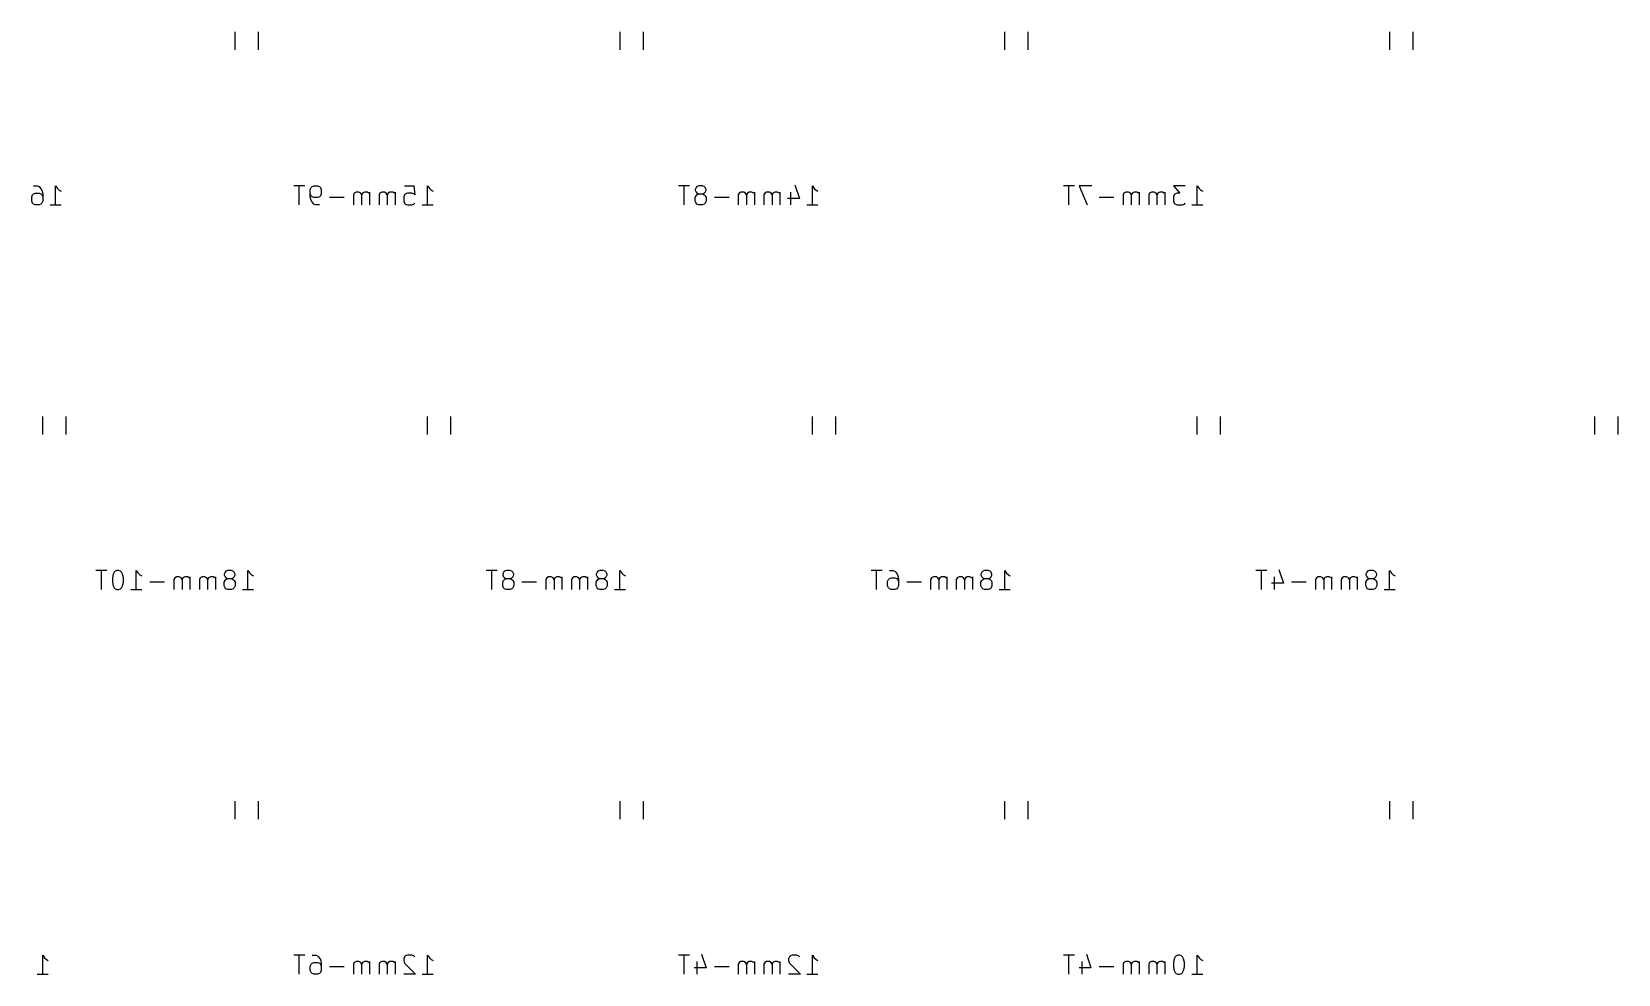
# Model space of a CAD drawing. Extents: x 20 to 274, y -108 to -34.
# Drawn here: x 150.2 to 273.9, y -107.8 to -34.3 of the extents above; entities that cross this region are included whole.
import ezdxf

# ---------------------------------------------------------------- set-up
doc = ezdxf.new("R2010")
doc.units = 0
doc.layers.add('BLACK', color=7, linetype='CONTINUOUS')

msp = doc.modelspace()

# ---------------------------------------------------------------- linework, layer by layer
at = {"layer": 'BLACK', "linetype": 'CONTINUOUS'}
for p, q in [((166.09, -35.711252), (166.09, -34.288748)), ((167.91, -35.711252), (167.91, -34.288748)), ((196.09, -35.711252), (196.09, -34.288748)), ((197.91, -35.711252), (197.91, -34.288748)), ((226.09, -35.711252), (226.09, -34.288748)), ((227.91, -35.711252), (227.91, -34.288748)), ((256.09, -35.711252), (256.09, -34.288748)), ((257.91, -35.711252), (257.91, -34.288748)), ((150.302632, -47.015114), (150.374061, -46.943685)), ((150.374061, -46.300828), (150.659775, -46.300828)), ((150.374061, -46.943685), (150.516918, -46.872257)), ((150.516918, -46.872257), (150.802632, -46.872257)), ((150.659775, -46.300828), (150.802632, -46.372257)), ((150.802632, -46.372257), (150.874061, -46.443685)), ((150.802632, -46.872257), (150.945489, -46.943685)), ((150.874061, -46.443685), (151.016918, -46.657971)), ((150.945489, -46.943685), (151.016918, -47.015114)), ((151.016918, -46.657971), (151.088346, -46.943685)), ((151.088346, -46.943685), (151.088346, -47.515114)), ((152.088346, -47.800828), (152.088346, -46.300828)), ((152.088346, -46.300828), (152.231203, -46.515114)), ((152.231203, -46.515114), (152.37406, -46.657971)), ((152.37406, -46.657971), (152.516917, -46.7294)), ((171.516918, -46.300828), (170.659776, -46.300828)), ((171.088347, -47.800828), (171.088347, -46.300828)), ((171.945489, -46.586542), (172.016918, -46.443685)), ((171.945489, -47.157971), (171.945489, -46.586542)), ((172.016918, -47.086542), (171.945489, -46.943685)), ((172.016918, -46.443685), (172.088347, -46.372257)), ((172.088347, -46.372257), (172.231204, -46.300828)), ((172.231204, -46.300828), (172.516918, -46.300828)), ((172.516918, -46.300828), (172.659775, -46.372257)), ((172.659775, -46.372257), (172.731204, -46.443685)), ((172.731204, -46.443685), (172.802632, -46.586542)), ((172.802632, -46.943685), (172.731204, -47.086542)), ((172.802632, -46.586542), (172.802632, -46.943685)), ((175.374061, -46.872257), (175.302632, -47.015114)), ((175.516918, -46.800828), (175.374061, -46.872257)), ((175.731204, -46.800828), (175.516918, -46.800828)), ((175.874061, -46.872257), (175.731204, -46.800828)), ((175.94549, -47.015114), (175.874061, -46.872257)), ((176.016918, -46.872257), (175.94549, -47.015114)), ((176.159775, -46.800828), (176.016918, -46.872257)), ((176.374061, -46.800828), (176.159775, -46.800828)), ((176.516918, -46.872257), (176.374061, -46.800828)), ((176.588347, -46.943685), (176.516918, -46.872257)), ((176.588347, -47.800828), (176.588347, -46.800828)), ((177.374061, -46.872257), (177.302632, -47.015114)), ((177.516918, -46.800828), (177.374061, -46.872257)), ((177.731204, -46.800828), (177.516918, -46.800828)), ((177.874061, -46.872257), (177.731204, -46.800828)), ((177.94549, -47.015114), (177.874061, -46.872257)), ((178.016918, -46.872257), (177.94549, -47.015114)), ((178.159775, -46.800828), (178.016918, -46.872257)), ((178.374061, -46.800828), (178.159775, -46.800828)), ((178.516918, -46.872257), (178.374061, -46.800828)), ((178.588347, -46.943685), (178.516918, -46.872257)), ((178.588347, -47.800828), (178.588347, -46.800828)), ((179.302632, -46.300828), (180.016918, -46.300828)), ((179.374061, -46.943685), (179.302632, -47.015114)), ((179.516918, -46.872257), (179.374061, -46.943685)), ((179.874061, -46.872257), (179.516918, -46.872257)), ((180.016918, -46.943685), (179.874061, -46.872257)), ((180.016918, -46.300828), (180.088346, -47.015114)), ((180.088346, -47.015114), (180.016918, -46.943685)), ((181.088346, -47.800828), (181.088346, -46.300828)), ((181.088346, -46.300828), (181.231203, -46.515114)), ((181.231203, -46.515114), (181.37406, -46.657971)), ((181.37406, -46.657971), (181.516917, -46.7294)), ((201.516918, -46.300828), (200.659776, -46.300828)), ((201.088347, -47.800828), (201.088347, -46.300828)), ((202.016918, -46.443685), (201.945489, -46.586542)), ((201.945489, -46.586542), (201.945489, -46.657971)), ((201.945489, -46.657971), (202.016918, -46.800828)), ((202.088347, -46.372257), (202.016918, -46.443685)), ((202.016918, -46.800828), (202.088347, -46.872257)), ((202.231204, -46.300828), (202.088347, -46.372257)), ((202.088347, -46.872257), (202.231204, -46.943685)), ((202.088347, -47.015114), (202.231204, -46.943685)), ((202.516918, -46.300828), (202.231204, -46.300828)), ((202.231204, -46.943685), (202.516918, -46.943685)), ((202.659775, -46.372257), (202.516918, -46.300828)), ((202.516918, -46.943685), (202.659775, -46.872257)), ((202.516918, -46.943685), (202.659775, -47.015114)), ((202.731204, -46.443685), (202.659775, -46.372257)), ((202.659775, -46.872257), (202.731204, -46.800828)), ((202.802632, -46.586542), (202.731204, -46.443685)), ((202.731204, -46.800828), (202.802632, -46.657971)), ((202.802632, -46.657971), (202.802632, -46.586542)), ((205.374061, -46.872257), (205.302632, -47.015114)), ((205.516918, -46.800828), (205.374061, -46.872257)), ((205.731204, -46.800828), (205.516918, -46.800828)), ((205.874061, -46.872257), (205.731204, -46.800828)), ((205.94549, -47.015114), (205.874061, -46.872257)), ((206.016918, -46.872257), (205.94549, -47.015114)), ((206.159775, -46.800828), (206.016918, -46.872257)), ((206.374061, -46.800828), (206.159775, -46.800828)), ((206.516918, -46.872257), (206.374061, -46.800828)), ((206.588347, -46.943685), (206.516918, -46.872257)), ((206.588347, -47.800828), (206.588347, -46.800828)), ((207.374061, -46.872257), (207.302632, -47.015114)), ((207.516918, -46.800828), (207.374061, -46.872257)), ((207.731204, -46.800828), (207.516918, -46.800828)), ((207.874061, -46.872257), (207.731204, -46.800828)), ((207.94549, -47.015114), (207.874061, -46.872257)), ((208.016918, -46.872257), (207.94549, -47.015114)), ((208.159775, -46.800828), (208.016918, -46.872257)), ((208.374061, -46.800828), (208.159775, -46.800828)), ((208.516918, -46.872257), (208.374061, -46.800828)), ((208.588347, -46.943685), (208.516918, -46.872257)), ((208.588347, -47.800828), (208.588347, -46.800828)), ((209.374061, -46.800828), (209.374061, -47.800828)), ((209.731203, -46.2294), (210.088346, -47.300828)), ((211.088346, -47.800828), (211.088346, -46.300828)), ((211.088346, -46.300828), (211.231203, -46.515114)), ((211.231203, -46.515114), (211.37406, -46.657971)), ((211.37406, -46.657971), (211.516917, -46.7294)), ((231.516918, -46.300828), (230.659776, -46.300828)), ((231.088347, -47.800828), (231.088347, -46.300828)), ((232.874061, -46.300828), (231.874061, -46.300828)), ((231.874061, -46.300828), (232.516918, -47.800828)), ((235.374061, -46.872257), (235.302632, -47.015114)), ((235.516918, -46.800828), (235.374061, -46.872257)), ((235.731204, -46.800828), (235.516918, -46.800828)), ((235.874061, -46.872257), (235.731204, -46.800828)), ((235.94549, -47.015114), (235.874061, -46.872257)), ((236.016918, -46.872257), (235.94549, -47.015114)), ((236.159775, -46.800828), (236.016918, -46.872257)), ((236.374061, -46.800828), (236.159775, -46.800828)), ((236.516918, -46.872257), (236.374061, -46.800828)), ((236.588347, -46.943685), (236.516918, -46.872257)), ((236.588347, -47.800828), (236.588347, -46.800828)), ((237.374061, -46.872257), (237.302632, -47.015114)), ((237.516918, -46.800828), (237.374061, -46.872257)), ((237.731204, -46.800828), (237.516918, -46.800828)), ((237.874061, -46.872257), (237.731204, -46.800828)), ((237.94549, -47.015114), (237.874061, -46.872257)), ((238.016918, -46.872257), (237.94549, -47.015114)), ((238.159775, -46.800828), (238.016918, -46.872257)), ((238.374061, -46.800828), (238.159775, -46.800828)), ((238.516918, -46.872257), (238.374061, -46.800828)), ((238.588347, -46.943685), (238.516918, -46.872257)), ((238.588347, -47.800828), (238.588347, -46.800828)), ((240.159775, -46.300828), (239.231203, -46.300828)), ((239.231203, -46.300828), (239.731203, -46.872257)), ((239.374061, -46.943685), (239.302632, -47.015114)), ((239.516918, -46.872257), (239.374061, -46.943685)), ((239.731203, -46.872257), (239.516918, -46.872257)), ((241.088346, -47.800828), (241.088346, -46.300828)), ((241.088346, -46.300828), (241.231203, -46.515114)), ((241.231203, -46.515114), (241.37406, -46.657971)), ((241.37406, -46.657971), (241.516917, -46.7294)), ((150.231203, -47.157971), (150.302632, -47.015114)), ((150.231203, -47.515114), (150.231203, -47.157971)), ((150.302632, -47.657971), (150.231203, -47.515114)), ((150.374061, -47.7294), (150.302632, -47.657971)), ((150.516918, -47.800828), (150.374061, -47.7294)), ((150.802632, -47.800828), (150.516918, -47.800828)), ((150.945489, -47.7294), (150.802632, -47.800828)), ((151.016918, -47.657971), (150.945489, -47.7294)), ((151.016918, -47.015114), (151.088346, -47.157971)), ((151.088346, -47.515114), (151.016918, -47.657971)), ((151.659774, -47.800828), (152.516917, -47.800828)), ((172.016918, -47.443685), (171.945489, -47.157971)), ((172.088347, -47.157971), (172.016918, -47.086542)), ((172.159775, -47.657971), (172.016918, -47.443685)), ((172.231204, -47.2294), (172.088347, -47.157971)), ((172.231204, -47.7294), (172.159775, -47.657971)), ((172.516918, -47.2294), (172.231204, -47.2294)), ((172.374061, -47.800828), (172.231204, -47.7294)), ((172.659775, -47.800828), (172.374061, -47.800828)), ((172.659775, -47.157971), (172.516918, -47.2294)), ((172.731204, -47.086542), (172.659775, -47.157971)), ((174.588347, -47.2294), (173.44549, -47.2294)), ((175.302632, -47.015114), (175.302632, -47.800828)), ((175.94549, -47.015114), (175.94549, -47.800828)), ((177.302632, -47.015114), (177.302632, -47.800828)), ((177.94549, -47.015114), (177.94549, -47.800828)), ((179.302632, -47.015114), (179.231203, -47.157971)), ((179.231203, -47.157971), (179.231203, -47.515114)), ((179.231203, -47.515114), (179.302632, -47.657971)), ((179.302632, -47.657971), (179.374061, -47.7294)), ((179.374061, -47.7294), (179.516918, -47.800828)), ((179.516918, -47.800828), (179.874061, -47.800828)), ((179.874061, -47.800828), (180.016918, -47.7294)), ((180.016918, -47.7294), (180.088346, -47.657971)), ((180.659774, -47.800828), (181.516917, -47.800828)), ((201.945489, -47.2294), (202.016918, -47.086542)), ((201.945489, -47.515114), (201.945489, -47.2294)), ((202.016918, -47.657971), (201.945489, -47.515114)), ((202.016918, -47.086542), (202.088347, -47.015114)), ((202.088347, -47.7294), (202.016918, -47.657971)), ((202.231204, -47.800828), (202.088347, -47.7294)), ((202.516918, -47.800828), (202.231204, -47.800828)), ((202.659775, -47.7294), (202.516918, -47.800828)), ((202.659775, -47.015114), (202.731204, -47.086542)), ((202.731204, -47.657971), (202.659775, -47.7294)), ((202.731204, -47.086542), (202.802632, -47.2294)), ((202.802632, -47.515114), (202.731204, -47.657971)), ((202.802632, -47.2294), (202.802632, -47.515114)), ((204.588347, -47.2294), (203.44549, -47.2294)), ((205.302632, -47.015114), (205.302632, -47.800828)), ((205.94549, -47.015114), (205.94549, -47.800828)), ((207.302632, -47.015114), (207.302632, -47.800828)), ((207.94549, -47.015114), (207.94549, -47.800828)), ((210.088346, -47.300828), (209.159775, -47.300828)), ((210.659774, -47.800828), (211.516917, -47.800828)), ((234.588347, -47.2294), (233.44549, -47.2294)), ((235.302632, -47.015114), (235.302632, -47.800828)), ((235.94549, -47.015114), (235.94549, -47.800828)), ((237.302632, -47.015114), (237.302632, -47.800828)), ((237.94549, -47.015114), (237.94549, -47.800828)), ((239.302632, -47.015114), (239.231203, -47.157971)), ((239.231203, -47.157971), (239.231203, -47.515114)), ((239.231203, -47.515114), (239.302632, -47.657971)), ((239.302632, -47.657971), (239.374061, -47.7294)), ((239.374061, -47.7294), (239.516918, -47.800828)), ((239.516918, -47.800828), (239.945489, -47.800828)), ((239.945489, -47.800828), (240.088346, -47.7294)), ((240.088346, -47.7294), (240.159775, -47.657971)), ((240.659774, -47.800828), (241.516917, -47.800828)), ((151.09, -65.711252), (151.09, -64.288748)), ((152.91, -65.711252), (152.91, -64.288748)), ((181.09, -65.711252), (181.09, -64.288748)), ((182.91, -65.711252), (182.91, -64.288748)), ((211.09, -65.711252), (211.09, -64.288748)), ((212.91, -65.711252), (212.91, -64.288748)), ((241.09, -65.711252), (241.09, -64.288748)), ((242.91, -65.711252), (242.91, -64.288748)), ((272.09, -65.711252), (272.09, -64.288748)), ((273.91, -65.711252), (273.91, -64.288748)), ((156.088347, -76.300828), (155.231205, -76.300828)), ((155.659776, -77.800828), (155.659776, -76.300828)), ((156.588347, -76.586542), (156.516918, -76.872257)), ((156.659776, -76.443685), (156.588347, -76.586542)), ((156.731204, -76.372257), (156.659776, -76.443685)), ((156.874061, -76.300828), (156.731204, -76.372257)), ((157.016918, -76.300828), (156.874061, -76.300828)), ((157.159776, -76.372257), (157.016918, -76.300828)), ((157.231204, -76.443685), (157.159776, -76.372257)), ((157.302633, -76.586542), (157.231204, -76.443685)), ((157.374061, -76.872257), (157.302633, -76.586542)), ((158.374061, -77.800828), (158.374061, -76.300828)), ((158.374061, -76.300828), (158.516918, -76.515114)), ((158.516918, -76.515114), (158.659775, -76.657971)), ((158.659775, -76.657971), (158.802632, -76.7294)), ((165.302632, -76.443685), (165.231203, -76.586542)), ((165.231203, -76.586542), (165.231203, -76.657971)), ((165.231203, -76.657971), (165.302632, -76.800828)), ((165.374061, -76.372257), (165.302632, -76.443685)), ((165.516918, -76.300828), (165.374061, -76.372257)), ((165.802632, -76.300828), (165.516918, -76.300828)), ((165.945489, -76.372257), (165.802632, -76.300828)), ((166.016918, -76.443685), (165.945489, -76.372257)), ((166.088346, -76.586542), (166.016918, -76.443685)), ((166.016918, -76.800828), (166.088346, -76.657971)), ((166.088346, -76.657971), (166.088346, -76.586542)), ((167.088346, -77.800828), (167.088346, -76.300828)), ((167.088346, -76.300828), (167.231203, -76.515114)), ((167.231203, -76.515114), (167.37406, -76.657971)), ((167.37406, -76.657971), (167.516917, -76.7294)), ((186.516918, -76.300828), (185.659776, -76.300828)), ((186.088347, -77.800828), (186.088347, -76.300828)), ((187.016918, -76.443685), (186.945489, -76.586542)), ((186.945489, -76.586542), (186.945489, -76.657971)), ((186.945489, -76.657971), (187.016918, -76.800828)), ((187.088347, -76.372257), (187.016918, -76.443685)), ((187.231204, -76.300828), (187.088347, -76.372257)), ((187.516918, -76.300828), (187.231204, -76.300828)), ((187.659775, -76.372257), (187.516918, -76.300828)), ((187.731204, -76.443685), (187.659775, -76.372257)), ((187.802632, -76.586542), (187.731204, -76.443685)), ((187.731204, -76.800828), (187.802632, -76.657971)), ((187.802632, -76.657971), (187.802632, -76.586542)), ((194.302632, -76.443685), (194.231203, -76.586542)), ((194.231203, -76.586542), (194.231203, -76.657971)), ((194.231203, -76.657971), (194.302632, -76.800828)), ((194.374061, -76.372257), (194.302632, -76.443685)), ((194.516918, -76.300828), (194.374061, -76.372257)), ((194.802632, -76.300828), (194.516918, -76.300828)), ((194.945489, -76.372257), (194.802632, -76.300828)), ((195.016918, -76.443685), (194.945489, -76.372257)), ((195.088346, -76.586542), (195.016918, -76.443685)), ((195.016918, -76.800828), (195.088346, -76.657971)), ((195.088346, -76.657971), (195.088346, -76.586542)), ((196.088346, -77.800828), (196.088346, -76.300828)), ((196.088346, -76.300828), (196.231203, -76.515114)), ((196.231203, -76.515114), (196.37406, -76.657971)), ((196.37406, -76.657971), (196.516917, -76.7294)), ((216.516918, -76.300828), (215.659776, -76.300828)), ((216.088347, -77.800828), (216.088347, -76.300828)), ((217.088347, -76.300828), (217.374061, -76.300828)), ((217.374061, -76.300828), (217.516918, -76.372257)), ((217.516918, -76.372257), (217.588347, -76.443685)), ((217.588347, -76.443685), (217.731204, -76.657971)), ((217.731204, -76.657971), (217.802632, -76.943685)), ((224.302632, -76.443685), (224.231203, -76.586542)), ((224.231203, -76.586542), (224.231203, -76.657971)), ((224.231203, -76.657971), (224.302632, -76.800828)), ((224.374061, -76.372257), (224.302632, -76.443685)), ((224.516918, -76.300828), (224.374061, -76.372257)), ((224.802632, -76.300828), (224.516918, -76.300828)), ((224.945489, -76.372257), (224.802632, -76.300828)), ((225.016918, -76.443685), (224.945489, -76.372257)), ((225.088346, -76.586542), (225.016918, -76.443685)), ((225.016918, -76.800828), (225.088346, -76.657971)), ((225.088346, -76.657971), (225.088346, -76.586542)), ((226.088346, -77.800828), (226.088346, -76.300828)), ((226.088346, -76.300828), (226.231203, -76.515114)), ((226.231203, -76.515114), (226.37406, -76.657971)), ((226.37406, -76.657971), (226.516917, -76.7294)), ((246.516918, -76.300828), (245.659776, -76.300828)), ((246.088347, -77.800828), (246.088347, -76.300828)), ((247.445489, -76.2294), (247.802632, -77.300828)), ((254.302632, -76.443685), (254.231203, -76.586542)), ((254.231203, -76.586542), (254.231203, -76.657971)), ((254.231203, -76.657971), (254.302632, -76.800828)), ((254.374061, -76.372257), (254.302632, -76.443685)), ((254.516918, -76.300828), (254.374061, -76.372257)), ((254.802632, -76.300828), (254.516918, -76.300828)), ((254.945489, -76.372257), (254.802632, -76.300828)), ((255.016918, -76.443685), (254.945489, -76.372257)), ((255.088346, -76.586542), (255.016918, -76.443685)), ((255.016918, -76.800828), (255.088346, -76.657971)), ((255.088346, -76.657971), (255.088346, -76.586542)), ((256.088346, -77.800828), (256.088346, -76.300828)), ((256.088346, -76.300828), (256.231203, -76.515114)), ((256.231203, -76.515114), (256.37406, -76.657971)), ((256.37406, -76.657971), (256.516917, -76.7294)), ((156.516918, -76.872257), (156.516918, -77.2294)), ((156.516918, -77.2294), (156.588347, -77.515114)), ((156.588347, -77.515114), (156.659776, -77.657971)), ((156.659776, -77.657971), (156.731204, -77.7294)), ((156.731204, -77.7294), (156.874061, -77.800828)), ((156.874061, -77.800828), (157.016918, -77.800828)), ((157.016918, -77.800828), (157.159776, -77.7294)), ((157.159776, -77.7294), (157.231204, -77.657971)), ((157.231204, -77.657971), (157.302633, -77.515114)), ((157.302633, -77.515114), (157.374061, -77.2294)), ((157.374061, -77.2294), (157.374061, -76.872257)), ((157.945489, -77.800828), (158.802632, -77.800828)), ((160.588347, -77.2294), (159.44549, -77.2294)), ((161.374061, -76.872257), (161.302632, -77.015114)), ((161.302632, -77.015114), (161.302632, -77.800828)), ((161.516918, -76.800828), (161.374061, -76.872257)), ((161.731204, -76.800828), (161.516918, -76.800828)), ((161.874061, -76.872257), (161.731204, -76.800828)), ((161.94549, -77.015114), (161.874061, -76.872257)), ((162.016918, -76.872257), (161.94549, -77.015114)), ((161.94549, -77.015114), (161.94549, -77.800828)), ((162.159775, -76.800828), (162.016918, -76.872257)), ((162.374061, -76.800828), (162.159775, -76.800828)), ((162.516918, -76.872257), (162.374061, -76.800828)), ((162.588347, -76.943685), (162.516918, -76.872257)), ((162.588347, -77.800828), (162.588347, -76.800828)), ((163.374061, -76.872257), (163.302632, -77.015114)), ((163.302632, -77.015114), (163.302632, -77.800828)), ((163.516918, -76.800828), (163.374061, -76.872257)), ((163.731204, -76.800828), (163.516918, -76.800828)), ((163.874061, -76.872257), (163.731204, -76.800828)), ((163.94549, -77.015114), (163.874061, -76.872257)), ((164.016918, -76.872257), (163.94549, -77.015114)), ((163.94549, -77.015114), (163.94549, -77.800828)), ((164.159775, -76.800828), (164.016918, -76.872257)), ((164.374061, -76.800828), (164.159775, -76.800828)), ((164.516918, -76.872257), (164.374061, -76.800828)), ((164.588347, -76.943685), (164.516918, -76.872257)), ((164.588347, -77.800828), (164.588347, -76.800828)), ((165.231203, -77.2294), (165.302632, -77.086542)), ((165.231203, -77.515114), (165.231203, -77.2294)), ((165.302632, -77.657971), (165.231203, -77.515114)), ((165.302632, -76.800828), (165.374061, -76.872257)), ((165.302632, -77.086542), (165.374061, -77.015114)), ((165.374061, -77.7294), (165.302632, -77.657971)), ((165.374061, -76.872257), (165.516918, -76.943685)), ((165.374061, -77.015114), (165.516918, -76.943685)), ((165.516918, -77.800828), (165.374061, -77.7294)), ((165.516918, -76.943685), (165.802632, -76.943685)), ((165.802632, -77.800828), (165.516918, -77.800828)), ((165.802632, -76.943685), (165.945489, -76.872257)), ((165.802632, -76.943685), (165.945489, -77.015114)), ((165.945489, -77.7294), (165.802632, -77.800828)), ((165.945489, -76.872257), (166.016918, -76.800828)), ((165.945489, -77.015114), (166.016918, -77.086542)), ((166.016918, -77.657971), (165.945489, -77.7294)), ((166.016918, -77.086542), (166.088346, -77.2294)), ((166.088346, -77.515114), (166.016918, -77.657971)), ((166.088346, -77.2294), (166.088346, -77.515114)), ((166.659774, -77.800828), (167.516917, -77.800828)), ((186.945489, -77.2294), (187.016918, -77.086542)), ((186.945489, -77.515114), (186.945489, -77.2294)), ((187.016918, -77.657971), (186.945489, -77.515114)), ((187.016918, -76.800828), (187.088347, -76.872257)), ((187.016918, -77.086542), (187.088347, -77.015114)), ((187.088347, -77.7294), (187.016918, -77.657971)), ((187.088347, -76.872257), (187.231204, -76.943685)), ((187.088347, -77.015114), (187.231204, -76.943685)), ((187.231204, -77.800828), (187.088347, -77.7294)), ((187.231204, -76.943685), (187.516918, -76.943685)), ((187.516918, -77.800828), (187.231204, -77.800828)), ((187.516918, -76.943685), (187.659775, -76.872257)), ((187.516918, -76.943685), (187.659775, -77.015114)), ((187.659775, -77.7294), (187.516918, -77.800828)), ((187.659775, -76.872257), (187.731204, -76.800828)), ((187.659775, -77.015114), (187.731204, -77.086542)), ((187.731204, -77.657971), (187.659775, -77.7294)), ((187.731204, -77.086542), (187.802632, -77.2294)), ((187.802632, -77.515114), (187.731204, -77.657971)), ((187.802632, -77.2294), (187.802632, -77.515114)), ((189.588347, -77.2294), (188.44549, -77.2294)), ((190.374061, -76.872257), (190.302632, -77.015114)), ((190.302632, -77.015114), (190.302632, -77.800828)), ((190.516918, -76.800828), (190.374061, -76.872257)), ((190.731204, -76.800828), (190.516918, -76.800828)), ((190.874061, -76.872257), (190.731204, -76.800828)), ((190.94549, -77.015114), (190.874061, -76.872257)), ((191.016918, -76.872257), (190.94549, -77.015114)), ((190.94549, -77.015114), (190.94549, -77.800828)), ((191.159775, -76.800828), (191.016918, -76.872257)), ((191.374061, -76.800828), (191.159775, -76.800828)), ((191.516918, -76.872257), (191.374061, -76.800828)), ((191.588347, -76.943685), (191.516918, -76.872257)), ((191.588347, -77.800828), (191.588347, -76.800828)), ((192.374061, -76.872257), (192.302632, -77.015114)), ((192.302632, -77.015114), (192.302632, -77.800828)), ((192.516918, -76.800828), (192.374061, -76.872257)), ((192.731204, -76.800828), (192.516918, -76.800828)), ((192.874061, -76.872257), (192.731204, -76.800828)), ((192.94549, -77.015114), (192.874061, -76.872257)), ((193.016918, -76.872257), (192.94549, -77.015114)), ((192.94549, -77.015114), (192.94549, -77.800828)), ((193.159775, -76.800828), (193.016918, -76.872257)), ((193.374061, -76.800828), (193.159775, -76.800828)), ((193.516918, -76.872257), (193.374061, -76.800828)), ((193.588347, -76.943685), (193.516918, -76.872257)), ((193.588347, -77.800828), (193.588347, -76.800828)), ((194.231203, -77.2294), (194.302632, -77.086542)), ((194.231203, -77.515114), (194.231203, -77.2294)), ((194.302632, -77.657971), (194.231203, -77.515114)), ((194.302632, -76.800828), (194.374061, -76.872257)), ((194.302632, -77.086542), (194.374061, -77.015114)), ((194.374061, -77.7294), (194.302632, -77.657971)), ((194.374061, -76.872257), (194.516918, -76.943685)), ((194.374061, -77.015114), (194.516918, -76.943685)), ((194.516918, -77.800828), (194.374061, -77.7294)), ((194.516918, -76.943685), (194.802632, -76.943685)), ((194.802632, -77.800828), (194.516918, -77.800828)), ((194.802632, -76.943685), (194.945489, -76.872257)), ((194.802632, -76.943685), (194.945489, -77.015114)), ((194.945489, -77.7294), (194.802632, -77.800828)), ((194.945489, -76.872257), (195.016918, -76.800828)), ((194.945489, -77.015114), (195.016918, -77.086542)), ((195.016918, -77.657971), (194.945489, -77.7294)), ((195.016918, -77.086542), (195.088346, -77.2294)), ((195.088346, -77.515114), (195.016918, -77.657971)), ((195.088346, -77.2294), (195.088346, -77.515114)), ((195.659774, -77.800828), (196.516917, -77.800828)), ((216.945489, -77.157971), (217.016918, -77.015114)), ((216.945489, -77.515114), (216.945489, -77.157971)), ((217.016918, -77.657971), (216.945489, -77.515114)), ((217.016918, -77.015114), (217.088347, -76.943685)), ((217.088347, -77.7294), (217.016918, -77.657971)), ((217.088347, -76.943685), (217.231204, -76.872257)), ((217.231204, -77.800828), (217.088347, -77.7294)), ((217.231204, -76.872257), (217.516918, -76.872257)), ((217.516918, -77.800828), (217.231204, -77.800828)), ((217.516918, -76.872257), (217.659775, -76.943685)), ((217.659775, -77.7294), (217.516918, -77.800828)), ((217.659775, -76.943685), (217.731204, -77.015114)), ((217.731204, -77.657971), (217.659775, -77.7294)), ((217.731204, -77.015114), (217.802632, -77.157971)), ((217.802632, -77.515114), (217.731204, -77.657971)), ((217.802632, -76.943685), (217.802632, -77.515114)), ((219.588347, -77.2294), (218.44549, -77.2294)), ((220.374061, -76.872257), (220.302632, -77.015114)), ((220.302632, -77.015114), (220.302632, -77.800828)), ((220.516918, -76.800828), (220.374061, -76.872257)), ((220.731204, -76.800828), (220.516918, -76.800828)), ((220.874061, -76.872257), (220.731204, -76.800828)), ((220.94549, -77.015114), (220.874061, -76.872257)), ((221.016918, -76.872257), (220.94549, -77.015114)), ((220.94549, -77.015114), (220.94549, -77.800828)), ((221.159775, -76.800828), (221.016918, -76.872257)), ((221.374061, -76.800828), (221.159775, -76.800828)), ((221.516918, -76.872257), (221.374061, -76.800828)), ((221.588347, -76.943685), (221.516918, -76.872257)), ((221.588347, -77.800828), (221.588347, -76.800828)), ((222.374061, -76.872257), (222.302632, -77.015114)), ((222.302632, -77.015114), (222.302632, -77.800828)), ((222.516918, -76.800828), (222.374061, -76.872257)), ((222.731204, -76.800828), (222.516918, -76.800828)), ((222.874061, -76.872257), (222.731204, -76.800828)), ((222.94549, -77.015114), (222.874061, -76.872257)), ((223.016918, -76.872257), (222.94549, -77.015114)), ((222.94549, -77.015114), (222.94549, -77.800828)), ((223.159775, -76.800828), (223.016918, -76.872257)), ((223.374061, -76.800828), (223.159775, -76.800828)), ((223.516918, -76.872257), (223.374061, -76.800828)), ((223.588347, -76.943685), (223.516918, -76.872257)), ((223.588347, -77.800828), (223.588347, -76.800828)), ((224.231203, -77.2294), (224.302632, -77.086542)), ((224.231203, -77.515114), (224.231203, -77.2294)), ((224.302632, -77.657971), (224.231203, -77.515114)), ((224.302632, -76.800828), (224.374061, -76.872257)), ((224.302632, -77.086542), (224.374061, -77.015114)), ((224.374061, -77.7294), (224.302632, -77.657971)), ((224.374061, -76.872257), (224.516918, -76.943685)), ((224.374061, -77.015114), (224.516918, -76.943685)), ((224.516918, -77.800828), (224.374061, -77.7294)), ((224.516918, -76.943685), (224.802632, -76.943685)), ((224.802632, -77.800828), (224.516918, -77.800828)), ((224.802632, -76.943685), (224.945489, -76.872257)), ((224.802632, -76.943685), (224.945489, -77.015114)), ((224.945489, -77.7294), (224.802632, -77.800828)), ((224.945489, -76.872257), (225.016918, -76.800828)), ((224.945489, -77.015114), (225.016918, -77.086542)), ((225.016918, -77.657971), (224.945489, -77.7294)), ((225.016918, -77.086542), (225.088346, -77.2294)), ((225.088346, -77.515114), (225.016918, -77.657971)), ((225.088346, -77.2294), (225.088346, -77.515114)), ((225.659774, -77.800828), (226.516917, -77.800828)), ((247.802632, -77.300828), (246.874061, -77.300828)), ((247.088347, -76.800828), (247.088347, -77.800828)), ((249.588347, -77.2294), (248.44549, -77.2294)), ((250.374061, -76.872257), (250.302632, -77.015114)), ((250.302632, -77.015114), (250.302632, -77.800828)), ((250.516918, -76.800828), (250.374061, -76.872257)), ((250.731204, -76.800828), (250.516918, -76.800828)), ((250.874061, -76.872257), (250.731204, -76.800828)), ((250.94549, -77.015114), (250.874061, -76.872257)), ((251.016918, -76.872257), (250.94549, -77.015114)), ((250.94549, -77.015114), (250.94549, -77.800828)), ((251.159775, -76.800828), (251.016918, -76.872257)), ((251.374061, -76.800828), (251.159775, -76.800828)), ((251.516918, -76.872257), (251.374061, -76.800828)), ((251.588347, -76.943685), (251.516918, -76.872257)), ((251.588347, -77.800828), (251.588347, -76.800828)), ((252.374061, -76.872257), (252.302632, -77.015114)), ((252.302632, -77.015114), (252.302632, -77.800828)), ((252.516918, -76.800828), (252.374061, -76.872257)), ((252.731204, -76.800828), (252.516918, -76.800828)), ((252.874061, -76.872257), (252.731204, -76.800828)), ((252.94549, -77.015114), (252.874061, -76.872257)), ((253.016918, -76.872257), (252.94549, -77.015114)), ((252.94549, -77.015114), (252.94549, -77.800828)), ((253.159775, -76.800828), (253.016918, -76.872257)), ((253.374061, -76.800828), (253.159775, -76.800828)), ((253.516918, -76.872257), (253.374061, -76.800828)), ((253.588347, -76.943685), (253.516918, -76.872257)), ((253.588347, -77.800828), (253.588347, -76.800828)), ((254.231203, -77.2294), (254.302632, -77.086542)), ((254.231203, -77.515114), (254.231203, -77.2294)), ((254.302632, -77.657971), (254.231203, -77.515114)), ((254.302632, -76.800828), (254.374061, -76.872257)), ((254.302632, -77.086542), (254.374061, -77.015114)), ((254.374061, -77.7294), (254.302632, -77.657971)), ((254.374061, -76.872257), (254.516918, -76.943685)), ((254.374061, -77.015114), (254.516918, -76.943685)), ((254.516918, -77.800828), (254.374061, -77.7294)), ((254.516918, -76.943685), (254.802632, -76.943685)), ((254.802632, -77.800828), (254.516918, -77.800828)), ((254.802632, -76.943685), (254.945489, -76.872257)), ((254.802632, -76.943685), (254.945489, -77.015114)), ((254.945489, -77.7294), (254.802632, -77.800828)), ((254.945489, -76.872257), (255.016918, -76.800828)), ((254.945489, -77.015114), (255.016918, -77.086542)), ((255.016918, -77.657971), (254.945489, -77.7294)), ((255.016918, -77.086542), (255.088346, -77.2294)), ((255.088346, -77.515114), (255.016918, -77.657971)), ((255.088346, -77.2294), (255.088346, -77.515114)), ((255.659774, -77.800828), (256.516917, -77.800828)), ((166.09, -95.711252), (166.09, -94.288748)), ((167.91, -95.711252), (167.91, -94.288748)), ((196.09, -95.711252), (196.09, -94.288748)), ((197.91, -95.711252), (197.91, -94.288748)), ((226.09, -95.711252), (226.09, -94.288748)), ((227.91, -95.711252), (227.91, -94.288748)), ((256.09, -95.711252), (256.09, -94.288748)), ((257.91, -95.711252), (257.91, -94.288748)), ((151.088346, -107.800828), (151.088346, -106.300828)), ((151.088346, -106.300828), (151.231203, -106.515114)), ((171.516918, -106.300828), (170.659776, -106.300828)), ((171.088347, -107.800828), (171.088347, -106.300828)), ((172.088347, -106.300828), (172.374061, -106.300828)), ((172.374061, -106.300828), (172.516918, -106.372257)), ((179.516918, -106.300828), (179.374061, -106.372257)), ((179.874061, -106.300828), (179.516918, -106.300828)), ((180.016918, -106.372257), (179.874061, -106.300828)), ((181.088346, -107.800828), (181.088346, -106.300828)), ((181.088346, -106.300828), (181.231203, -106.515114)), ((201.516918, -106.300828), (200.659776, -106.300828)), ((201.088347, -107.800828), (201.088347, -106.300828)), ((202.445489, -106.2294), (202.802632, -107.300828)), ((209.516918, -106.300828), (209.374061, -106.372257)), ((209.874061, -106.300828), (209.516918, -106.300828)), ((210.016918, -106.372257), (209.874061, -106.300828)), ((211.088346, -107.800828), (211.088346, -106.300828)), ((211.088346, -106.300828), (211.231203, -106.515114)), ((231.516918, -106.300828), (230.659776, -106.300828)), ((231.088347, -107.800828), (231.088347, -106.300828)), ((232.445489, -106.2294), (232.802632, -107.300828)), ((239.588346, -106.300828), (239.445489, -106.372257)), ((239.731203, -106.300828), (239.588346, -106.300828)), ((239.874061, -106.372257), (239.731203, -106.300828)), ((241.088346, -107.800828), (241.088346, -106.300828)), ((241.088346, -106.300828), (241.231203, -106.515114)), ((151.231203, -106.515114), (151.37406, -106.657971)), ((151.37406, -106.657971), (151.516917, -106.7294)), ((171.945489, -107.157971), (172.016918, -107.015114)), ((171.945489, -107.515114), (171.945489, -107.157971)), ((172.016918, -107.657971), (171.945489, -107.515114)), ((172.016918, -107.015114), (172.088347, -106.943685)), ((172.088347, -106.943685), (172.231204, -106.872257)), ((172.231204, -106.872257), (172.516918, -106.872257)), ((172.516918, -106.372257), (172.588347, -106.443685)), ((172.516918, -106.872257), (172.659775, -106.943685)), ((172.588347, -106.443685), (172.731204, -106.657971)), ((172.659775, -106.943685), (172.731204, -107.015114)), ((172.731204, -106.657971), (172.802632, -106.943685)), ((172.731204, -107.015114), (172.802632, -107.157971)), ((172.802632, -107.515114), (172.731204, -107.657971)), ((172.802632, -106.943685), (172.802632, -107.515114)), ((174.588347, -107.2294), (173.44549, -107.2294)), ((175.374061, -106.872257), (175.302632, -107.015114)), ((175.302632, -107.015114), (175.302632, -107.800828)), ((175.516918, -106.800828), (175.374061, -106.872257)), ((175.731204, -106.800828), (175.516918, -106.800828)), ((175.874061, -106.872257), (175.731204, -106.800828)), ((175.94549, -107.015114), (175.874061, -106.872257)), ((176.016918, -106.872257), (175.94549, -107.015114)), ((175.94549, -107.015114), (175.94549, -107.800828)), ((176.159775, -106.800828), (176.016918, -106.872257)), ((176.374061, -106.800828), (176.159775, -106.800828)), ((176.516918, -106.872257), (176.374061, -106.800828)), ((176.588347, -106.943685), (176.516918, -106.872257)), ((176.588347, -107.800828), (176.588347, -106.800828)), ((177.374061, -106.872257), (177.302632, -107.015114)), ((177.302632, -107.015114), (177.302632, -107.800828)), ((177.516918, -106.800828), (177.374061, -106.872257)), ((177.731204, -106.800828), (177.516918, -106.800828)), ((177.874061, -106.872257), (177.731204, -106.800828)), ((177.94549, -107.015114), (177.874061, -106.872257)), ((178.016918, -106.872257), (177.94549, -107.015114)), ((177.94549, -107.015114), (177.94549, -107.800828)), ((178.159775, -106.800828), (178.016918, -106.872257)), ((178.374061, -106.800828), (178.159775, -106.800828)), ((178.516918, -106.872257), (178.374061, -106.800828)), ((178.588347, -106.943685), (178.516918, -106.872257)), ((178.588347, -107.800828), (178.588347, -106.800828)), ((179.302632, -106.443685), (179.231203, -106.586542)), ((179.231203, -106.586542), (179.231203, -106.7294)), ((179.231203, -106.7294), (179.302632, -106.943685)), ((179.374061, -106.372257), (179.302632, -106.443685)), ((179.302632, -106.943685), (180.159775, -107.800828)), ((180.088346, -106.443685), (180.016918, -106.372257)), ((181.231203, -106.515114), (181.37406, -106.657971)), ((181.37406, -106.657971), (181.516917, -106.7294)), ((202.802632, -107.300828), (201.874061, -107.300828)), ((202.088347, -106.800828), (202.088347, -107.800828)), ((204.588347, -107.2294), (203.44549, -107.2294)), ((205.374061, -106.872257), (205.302632, -107.015114)), ((205.302632, -107.015114), (205.302632, -107.800828)), ((205.516918, -106.800828), (205.374061, -106.872257)), ((205.731204, -106.800828), (205.516918, -106.800828)), ((205.874061, -106.872257), (205.731204, -106.800828)), ((205.94549, -107.015114), (205.874061, -106.872257)), ((206.016918, -106.872257), (205.94549, -107.015114)), ((205.94549, -107.015114), (205.94549, -107.800828)), ((206.159775, -106.800828), (206.016918, -106.872257)), ((206.374061, -106.800828), (206.159775, -106.800828)), ((206.516918, -106.872257), (206.374061, -106.800828)), ((206.588347, -106.943685), (206.516918, -106.872257)), ((206.588347, -107.800828), (206.588347, -106.800828)), ((207.374061, -106.872257), (207.302632, -107.015114)), ((207.302632, -107.015114), (207.302632, -107.800828)), ((207.516918, -106.800828), (207.374061, -106.872257)), ((207.731204, -106.800828), (207.516918, -106.800828)), ((207.874061, -106.872257), (207.731204, -106.800828)), ((207.94549, -107.015114), (207.874061, -106.872257)), ((208.016918, -106.872257), (207.94549, -107.015114)), ((207.94549, -107.015114), (207.94549, -107.800828)), ((208.159775, -106.800828), (208.016918, -106.872257)), ((208.374061, -106.800828), (208.159775, -106.800828)), ((208.516918, -106.872257), (208.374061, -106.800828)), ((208.588347, -106.943685), (208.516918, -106.872257)), ((208.588347, -107.800828), (208.588347, -106.800828)), ((209.302632, -106.443685), (209.231203, -106.586542)), ((209.231203, -106.586542), (209.231203, -106.7294)), ((209.231203, -106.7294), (209.302632, -106.943685)), ((209.374061, -106.372257), (209.302632, -106.443685)), ((209.302632, -106.943685), (210.159775, -107.800828)), ((210.088346, -106.443685), (210.016918, -106.372257)), ((211.231203, -106.515114), (211.37406, -106.657971)), ((211.37406, -106.657971), (211.516917, -106.7294)), ((232.802632, -107.300828), (231.874061, -107.300828)), ((232.088347, -106.800828), (232.088347, -107.800828)), ((234.588347, -107.2294), (233.44549, -107.2294)), ((235.374061, -106.872257), (235.302632, -107.015114)), ((235.302632, -107.015114), (235.302632, -107.800828)), ((235.516918, -106.800828), (235.374061, -106.872257)), ((235.731204, -106.800828), (235.516918, -106.800828)), ((235.874061, -106.872257), (235.731204, -106.800828)), ((235.94549, -107.015114), (235.874061, -106.872257)), ((236.016918, -106.872257), (235.94549, -107.015114)), ((235.94549, -107.015114), (235.94549, -107.800828)), ((236.159775, -106.800828), (236.016918, -106.872257)), ((236.374061, -106.800828), (236.159775, -106.800828)), ((236.516918, -106.872257), (236.374061, -106.800828)), ((236.588347, -106.943685), (236.516918, -106.872257)), ((236.588347, -107.800828), (236.588347, -106.800828)), ((237.374061, -106.872257), (237.302632, -107.015114)), ((237.302632, -107.015114), (237.302632, -107.800828)), ((237.516918, -106.800828), (237.374061, -106.872257)), ((237.731204, -106.800828), (237.516918, -106.800828)), ((237.874061, -106.872257), (237.731204, -106.800828)), ((237.94549, -107.015114), (237.874061, -106.872257)), ((238.016918, -106.872257), (237.94549, -107.015114)), ((237.94549, -107.015114), (237.94549, -107.800828)), ((238.159775, -106.800828), (238.016918, -106.872257)), ((238.374061, -106.800828), (238.159775, -106.800828)), ((238.516918, -106.872257), (238.374061, -106.800828)), ((238.588347, -106.943685), (238.516918, -106.872257)), ((238.588347, -107.800828), (238.588347, -106.800828)), ((239.302632, -106.586542), (239.231203, -106.872257)), ((239.231203, -106.872257), (239.231203, -107.2294)), ((239.231203, -107.2294), (239.302632, -107.515114)), ((239.374061, -106.443685), (239.302632, -106.586542)), ((239.302632, -107.515114), (239.374061, -107.657971)), ((239.445489, -106.372257), (239.374061, -106.443685)), ((239.945489, -106.443685), (239.874061, -106.372257)), ((240.016918, -106.586542), (239.945489, -106.443685)), ((239.945489, -107.657971), (240.016918, -107.515114)), ((240.088346, -106.872257), (240.016918, -106.586542)), ((240.016918, -107.515114), (240.088346, -107.2294)), ((240.088346, -107.2294), (240.088346, -106.872257)), ((241.231203, -106.515114), (241.37406, -106.657971)), ((241.37406, -106.657971), (241.516917, -106.7294)), ((150.659774, -107.800828), (151.516917, -107.800828)), ((172.088347, -107.7294), (172.016918, -107.657971)), ((172.231204, -107.800828), (172.088347, -107.7294)), ((172.516918, -107.800828), (172.231204, -107.800828)), ((172.659775, -107.7294), (172.516918, -107.800828)), ((172.731204, -107.657971), (172.659775, -107.7294)), ((180.159775, -107.800828), (179.231203, -107.800828)), ((180.659774, -107.800828), (181.516917, -107.800828)), ((210.159775, -107.800828), (209.231203, -107.800828)), ((210.659774, -107.800828), (211.516917, -107.800828)), ((239.374061, -107.657971), (239.445489, -107.7294)), ((239.445489, -107.7294), (239.588346, -107.800828)), ((239.588346, -107.800828), (239.731203, -107.800828)), ((239.731203, -107.800828), (239.874061, -107.7294)), ((239.874061, -107.7294), (239.945489, -107.657971)), ((240.659774, -107.800828), (241.516917, -107.800828))]:
    msp.add_line(p, q, dxfattribs=at)

doc.saveas('drawing.dxf')
